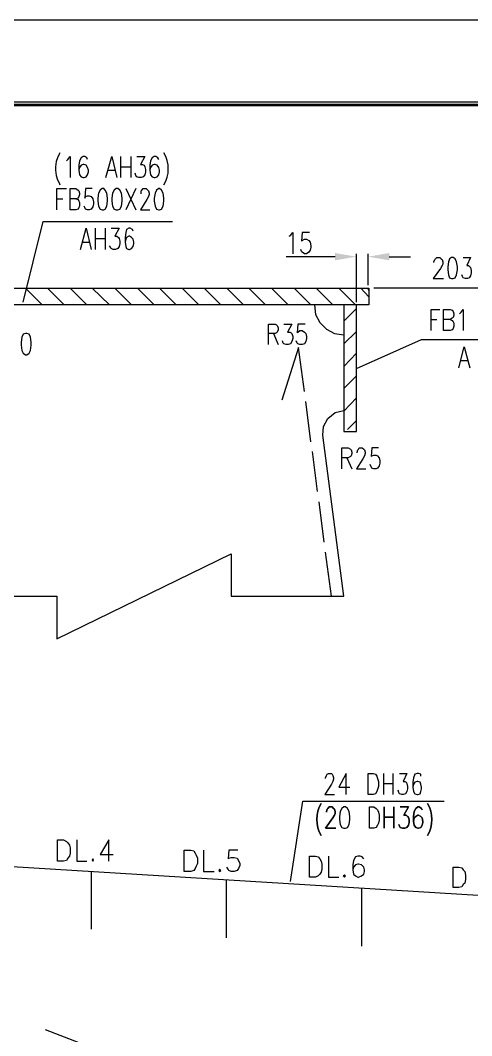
# Model space of a CAD drawing. Header units: millimetres. Extents: x 0.6 to 49, y 0.3 to 23.1.
# Drawn here: x 26.453 to 28.508, y 18.475 to 23.1 of the extents above; entities that cross this region are included whole.
import ezdxf

# ---------------------------------------------------------------- set-up
doc = ezdxf.new("R2010")
doc.units = ezdxf.units.MM
doc.layers.add('PDF_Geometry', color=7, linetype='Continuous')
doc.layers.add('PDF_Solid Fills', color=7, linetype='Continuous')

msp = doc.modelspace()

# ---------------------------------------------------------------- linework, layer by layer
at = {"layer": 'PDF_Geometry', "lineweight": 25}
for points in [[(0.6028, 23.1), (0.6028, 0.28), (49.0494, 0.28), (49.0494, 23.1)], [(1.5528, 22.7267), (1.5528, 0.6533), (48.6761, 0.6533), (48.6761, 22.7267)], [(26.8261, 22.3333), (26.8161, 22.3267), (26.8094, 22.3133), (26.8061, 22.29), (26.8061, 22.2767), (26.8094, 22.2533), (26.8161, 22.24), (26.8261, 22.2367), (26.8328, 22.2367), (26.8394, 22.24), (26.8461, 22.2533), (26.8494, 22.2767), (26.8494, 22.29), (26.8461, 22.3133), (26.8394, 22.3267), (26.8328, 22.3333)], [(26.8894, 22.3333), (26.8794, 22.3267), (26.8728, 22.3133), (26.8694, 22.29), (26.8694, 22.2767), (26.8728, 22.2533), (26.8794, 22.24), (26.8894, 22.2367), (26.8961, 22.2367), (26.9061, 22.24), (26.9128, 22.2533), (26.9161, 22.2767), (26.9161, 22.29), (26.9128, 22.3133), (26.9061, 22.3267), (26.8961, 22.3333)], [(27.0828, 22.3333), (27.0728, 22.3267), (27.0661, 22.3133), (27.0628, 22.29), (27.0628, 22.2767), (27.0661, 22.2533), (27.0728, 22.24), (27.0828, 22.2367), (27.0861, 22.2367), (27.0961, 22.24), (27.1028, 22.2533), (27.1061, 22.2767), (27.1061, 22.29), (27.1028, 22.3133), (27.0961, 22.3267), (27.0861, 22.3333)], [(28.4161, 22.02), (28.4061, 22.0133), (28.4028, 22), (28.3994, 21.9767), (28.3994, 21.9633), (28.4028, 21.94), (28.4061, 21.9267), (28.4161, 21.9233), (28.4228, 21.9233), (28.4328, 21.9267), (28.4394, 21.94), (28.4428, 21.9633), (28.4428, 21.9767), (28.4394, 22), (28.4328, 22.0133), (28.4228, 22.02)], [(26.4761, 21.6733), (26.4661, 21.67), (26.4594, 21.6567), (26.4561, 21.6333), (26.4561, 21.62), (26.4594, 21.5967), (26.4661, 21.5833), (26.4761, 21.5767), (26.4828, 21.5767), (26.4928, 21.5833), (26.4994, 21.5967), (26.5028, 21.62), (26.5028, 21.6333), (26.4994, 21.6567), (26.4928, 21.67), (26.4828, 21.6733)], [(28.0361, 19.5733), (28.0361, 19.67), (28.0594, 19.67), (28.0694, 19.6667), (28.0761, 19.6567), (28.0794, 19.6467), (28.0828, 19.6333), (28.0828, 19.61), (28.0794, 19.5967), (28.0761, 19.5867), (28.0694, 19.5767), (28.0594, 19.5733)], [(27.8894, 19.42), (27.8428, 19.42), (27.8761, 19.4667), (27.8828, 19.48), (27.8861, 19.4867), (27.8861, 19.4967), (27.8828, 19.5067), (27.8794, 19.51), (27.8728, 19.5167), (27.8594, 19.5167), (27.8528, 19.51), (27.8494, 19.5067), (27.8461, 19.4967), (27.8461, 19.4933), (27.8461, 19.4967), (27.8494, 19.5067), (27.8528, 19.51), (27.8594, 19.5167), (27.8728, 19.5167), (27.8794, 19.51), (27.8828, 19.5067), (27.8861, 19.4967), (27.8861, 19.4867), (27.8828, 19.48), (27.8761, 19.4667), (27.8428, 19.42)], [(27.9261, 19.5167), (27.9161, 19.51), (27.9094, 19.4967), (27.9061, 19.4733), (27.9061, 19.46), (27.9094, 19.4367), (27.9161, 19.4233), (27.9261, 19.42), (27.9328, 19.42), (27.9428, 19.4233), (27.9494, 19.4367), (27.9528, 19.46), (27.9528, 19.4733), (27.9494, 19.4967), (27.9428, 19.51), (27.9328, 19.5167)], [(27.9261, 19.5167), (27.9161, 19.51), (27.9094, 19.4967), (27.9061, 19.4733), (27.9061, 19.46), (27.9094, 19.4367), (27.9161, 19.4233), (27.9261, 19.42), (27.9328, 19.42), (27.9428, 19.4233), (27.9494, 19.4367), (27.9528, 19.46), (27.9528, 19.4733), (27.9494, 19.4967), (27.9428, 19.51), (27.9328, 19.5167)], [(28.0428, 19.42), (28.0428, 19.5167), (28.0628, 19.5167), (28.0728, 19.51), (28.0794, 19.5033), (28.0828, 19.4933), (28.0861, 19.48), (28.0861, 19.4567), (28.0828, 19.4433), (28.0794, 19.4333), (28.0728, 19.4233), (28.0628, 19.42)], [(28.0428, 19.42), (28.0428, 19.5167), (28.0628, 19.5167), (28.0728, 19.51), (28.0794, 19.5033), (28.0828, 19.4933), (28.0861, 19.48), (28.0861, 19.4567), (28.0828, 19.4433), (28.0794, 19.4333), (28.0728, 19.4233), (28.0628, 19.42)], [(28.1094, 19.42), (28.1094, 19.5167)], [(28.1528, 19.42), (28.1528, 19.5167)], [(28.1761, 19.4367), (28.1794, 19.43), (28.1828, 19.4233), (28.1928, 19.42), (28.2028, 19.42), (28.2128, 19.4233), (28.2194, 19.4333), (28.2228, 19.4467), (28.2228, 19.4567), (28.2194, 19.47), (28.2161, 19.4733), (28.2094, 19.48), (28.1994, 19.48), (28.2194, 19.5167), (28.1828, 19.5167), (28.2194, 19.5167), (28.1994, 19.48), (28.2094, 19.48), (28.2161, 19.4733), (28.2194, 19.47), (28.2228, 19.4567), (28.2228, 19.4467), (28.2194, 19.4333), (28.2128, 19.4233), (28.2028, 19.42), (28.1928, 19.42), (28.1828, 19.4233), (28.1794, 19.43)], [(28.2428, 19.45), (28.2461, 19.4667), (28.2528, 19.4733), (28.2628, 19.48), (28.2661, 19.48), (28.2761, 19.4733), (28.2828, 19.4667), (28.2861, 19.45), (28.2861, 19.4467), (28.2828, 19.4333), (28.2761, 19.4233), (28.2661, 19.42), (28.2628, 19.42), (28.2528, 19.4233), (28.2461, 19.4333), (28.2428, 19.45), (28.2428, 19.4733), (28.2461, 19.4967), (28.2528, 19.51), (28.2628, 19.5167), (28.2694, 19.5167), (28.2794, 19.51), (28.2828, 19.5033), (28.2794, 19.51), (28.2694, 19.5167), (28.2628, 19.5167), (28.2528, 19.51), (28.2461, 19.4967), (28.2428, 19.4733), (28.2428, 19.45), (28.2461, 19.4333), (28.2528, 19.4233), (28.2628, 19.42), (28.2661, 19.42), (28.2761, 19.4233), (28.2828, 19.4333), (28.2861, 19.4467), (28.2861, 19.45), (28.2828, 19.4667), (28.2761, 19.4733), (28.2661, 19.48), (28.2628, 19.48), (28.2528, 19.4733), (28.2461, 19.4667)], [(28.1528, 19.47), (28.1094, 19.47)], [(26.6228, 19.27), (26.6228, 19.3667), (26.6494, 19.3667), (26.6628, 19.36), (26.6694, 19.3533), (26.6761, 19.3433), (26.6794, 19.33), (26.6794, 19.3067), (26.6761, 19.2933), (26.6694, 19.2833), (26.6628, 19.2733), (26.6494, 19.27)], [(27.1994, 19.2233), (27.1994, 19.32), (27.2294, 19.32), (27.2428, 19.3167), (27.2494, 19.3067), (27.2528, 19.2967), (27.2594, 19.2833), (27.2594, 19.26), (27.2528, 19.2467), (27.2494, 19.2367), (27.2428, 19.2267), (27.2294, 19.2233)], [(27.7694, 19.1967), (27.7694, 19.2933), (27.7961, 19.2933), (27.8094, 19.29), (27.8161, 19.28), (27.8228, 19.27), (27.8261, 19.2567), (27.8261, 19.2333), (27.8228, 19.22), (27.8161, 19.21), (27.8094, 19.2033), (27.7961, 19.1967)], [(26.7828, 19.28), (26.7794, 19.2733), (26.7828, 19.27), (26.7861, 19.2733)], [(28.4228, 19.15), (28.4228, 19.2433), (28.4494, 19.2433), (28.4628, 19.24), (28.4694, 19.23), (28.4761, 19.2233), (28.4794, 19.2067), (28.4794, 19.1867), (28.4761, 19.17), (28.4694, 19.1633), (28.4628, 19.1533), (28.4494, 19.15)], [(27.3594, 19.2333), (27.3561, 19.2267), (27.3594, 19.2233), (27.3661, 19.2267)], [(27.9294, 19.2067), (27.9228, 19.2033), (27.9294, 19.1967), (27.9328, 19.2033)]]:
    msp.add_lwpolyline(points, close=True, dxfattribs=at)
for points in [[(48.6661, 0.6633), (48.6661, 22.7167), (1.5628, 22.7167), (1.5628, 0.6633), (48.6761, 0.6633)], [(48.6594, 0.67), (48.6594, 22.71), (1.5694, 22.71), (1.5694, 0.67), (48.6761, 0.67)], [(26.6328, 22.4967), (26.6294, 22.49), (26.6228, 22.4733), (26.6161, 22.4567), (26.6128, 22.4333), (26.6128, 22.4167), (26.6161, 22.3933), (26.6228, 22.3733), (26.6294, 22.36), (26.6328, 22.35)], [(26.6628, 22.46), (26.6694, 22.4667), (26.6794, 22.48), (26.6794, 22.3833)], [(26.7594, 22.4667), (26.7561, 22.4733), (26.7461, 22.48), (26.7394, 22.48), (26.7294, 22.4733), (26.7228, 22.46), (26.7194, 22.44), (26.7194, 22.4167), (26.7228, 22.3967), (26.7294, 22.3867), (26.7394, 22.3833), (26.7428, 22.3833), (26.7528, 22.3867), (26.7594, 22.3967), (26.7628, 22.41), (26.7628, 22.4167), (26.7594, 22.43), (26.7528, 22.44), (26.7428, 22.4433), (26.7394, 22.4433), (26.7294, 22.44), (26.7228, 22.43), (26.7194, 22.4167)], [(26.8428, 22.3833), (26.8694, 22.48), (26.8928, 22.3833)], [(26.9094, 22.48), (26.9094, 22.3833)], [(26.9561, 22.48), (26.9561, 22.3833)], [(26.9828, 22.48), (27.0194, 22.48), (26.9994, 22.4433), (27.0094, 22.4433), (27.0161, 22.44), (27.0194, 22.4333), (27.0228, 22.42), (27.0228, 22.41), (27.0194, 22.3967), (27.0128, 22.3867), (27.0028, 22.3833), (26.9928, 22.3833), (26.9828, 22.3867), (26.9794, 22.3933), (26.9761, 22.4033)], [(27.0828, 22.4667), (27.0794, 22.4733), (27.0694, 22.48), (27.0628, 22.48), (27.0528, 22.4733), (27.0461, 22.46), (27.0428, 22.44), (27.0428, 22.4167), (27.0461, 22.3967), (27.0528, 22.3867), (27.0628, 22.3833), (27.0661, 22.3833), (27.0761, 22.3867), (27.0828, 22.3967), (27.0861, 22.41), (27.0861, 22.4167), (27.0828, 22.43), (27.0761, 22.44), (27.0661, 22.4433), (27.0628, 22.4433), (27.0528, 22.44), (27.0461, 22.43), (27.0428, 22.4167)], [(26.9094, 22.4333), (26.9561, 22.4333)], [(26.8528, 22.4167), (26.8828, 22.4167)], [(26.6194, 22.2367), (26.6194, 22.3333), (26.6628, 22.3333)], [(26.7061, 22.2867), (26.7161, 22.2833), (26.7194, 22.2767), (26.7228, 22.27), (26.7228, 22.2533), (26.7194, 22.2467), (26.7161, 22.24), (26.7061, 22.2367), (26.6794, 22.2367), (26.6794, 22.3333), (26.7061, 22.3333), (26.7161, 22.3267), (26.7194, 22.3233), (26.7228, 22.3133), (26.7228, 22.3067), (26.7194, 22.2967), (26.7161, 22.29), (26.7061, 22.2867), (26.6794, 22.2867)], [(26.7794, 22.3333), (26.7494, 22.3333), (26.7461, 22.29), (26.7494, 22.2967), (26.7594, 22.3), (26.7661, 22.3), (26.7761, 22.2967), (26.7828, 22.2867), (26.7861, 22.2733), (26.7861, 22.2633), (26.7828, 22.25), (26.7761, 22.24), (26.7661, 22.2367), (26.7594, 22.2367), (26.7494, 22.24), (26.7461, 22.2467), (26.7428, 22.2533)], [(26.9328, 22.3333), (26.9794, 22.2367)], [(26.9794, 22.3333), (26.9328, 22.2367)], [(27.0028, 22.31), (27.0028, 22.3233), (27.0061, 22.3267), (27.0128, 22.3333), (27.0261, 22.3333), (27.0328, 22.3267), (27.0361, 22.3233), (27.0394, 22.3133), (27.0394, 22.3067), (27.0361, 22.2967), (27.0294, 22.2833), (26.9994, 22.2367), (27.0428, 22.2367)], [(26.6194, 22.2867), (26.6461, 22.2867)], [(26.4661, 21.8167), (26.5561, 22.1833), (27.1461, 22.1833)], [(26.7261, 22.0567), (26.7528, 22.1533), (26.7761, 22.0567)], [(26.7928, 22.1533), (26.7928, 22.0567)], [(26.8394, 22.1533), (26.8394, 22.0567)], [(26.8661, 22.1533), (26.9028, 22.1533), (26.8828, 22.1167), (26.8928, 22.1167), (26.8994, 22.11), (26.9028, 22.1067), (26.9061, 22.0933), (26.9061, 22.0833), (26.9028, 22.07), (26.8961, 22.06), (26.8861, 22.0567), (26.8761, 22.0567), (26.8661, 22.06), (26.8628, 22.0667), (26.8594, 22.0733)], [(26.9661, 22.14), (26.9628, 22.1467), (26.9528, 22.1533), (26.9461, 22.1533), (26.9361, 22.1467), (26.9328, 22.1333), (26.9294, 22.11), (26.9294, 22.09), (26.9328, 22.07), (26.9361, 22.06), (26.9461, 22.0567), (26.9494, 22.0567), (26.9594, 22.06), (26.9661, 22.07), (26.9694, 22.0833), (26.9694, 22.09), (26.9661, 22.1033), (26.9594, 22.11), (26.9494, 22.1167), (26.9461, 22.1167), (26.9361, 22.11), (26.9328, 22.1033), (26.9294, 22.09)], [(27.6761, 22.1167), (27.6828, 22.12), (27.6928, 22.1333), (27.6928, 22.0367)], [(27.7694, 22.1333), (27.7361, 22.1333), (27.7328, 22.0933), (27.7361, 22.0967), (27.7461, 22.1033), (27.7561, 22.1033), (27.7661, 22.0967), (27.7728, 22.09), (27.7761, 22.0733), (27.7761, 22.0667), (27.7728, 22.0533), (27.7661, 22.0433), (27.7561, 22.0367), (27.7461, 22.0367), (27.7361, 22.0433), (27.7328, 22.0467), (27.7294, 22.0567)], [(26.7361, 22.09), (26.7694, 22.09)], [(26.7928, 22.1067), (26.8394, 22.1067)], [(27.8861, 22.0233), (27.6628, 22.0233)], [(27.9828, 21.8167), (27.9828, 22.0367)], [(28.0361, 21.8933), (28.0361, 22.0367)], [(28.1328, 22.0233), (28.2294, 22.0233)], [(28.3361, 21.9967), (28.3361, 22), (28.3394, 22.01), (28.3428, 22.0133), (28.3494, 22.02), (28.3628, 22.02), (28.3694, 22.0133), (28.3728, 22.01), (28.3761, 22), (28.3761, 21.99), (28.3728, 21.9833), (28.3661, 21.97), (28.3328, 21.9233), (28.3794, 21.9233)], [(28.4694, 22.02), (28.5028, 22.02), (28.4861, 21.9833), (28.4928, 21.9833), (28.4994, 21.9767), (28.5028, 21.9733), (28.5061, 21.96), (28.5061, 21.95), (28.5028, 21.9367), (28.4961, 21.9267), (28.4894, 21.9233), (28.4794, 21.9233), (28.4694, 21.9267), (28.4661, 21.9333), (28.4628, 21.94)], [(26.1194, 20.4767), (26.1194, 21.9367), (26.0728, 21.9367), (26.0728, 20.4767), (26.6194, 20.4767), (26.6194, 20.2833), (27.4128, 20.67), (27.4128, 20.4767), (27.9261, 20.4767), (27.8294, 21.21), (27.8328, 21.25), (27.8528, 21.2867), (27.8861, 21.3133), (27.9261, 21.3233)], [(26.1194, 21.88), (28.0394, 21.88), (28.0394, 21.8033), (26.1194, 21.8033)], [(26.5528, 21.8033), (26.4761, 21.88)], [(26.6528, 21.8033), (26.5761, 21.88)], [(26.7561, 21.8033), (26.6794, 21.88)], [(26.8594, 21.8033), (26.7794, 21.88)], [(26.9594, 21.8033), (26.8828, 21.88)], [(27.0628, 21.8033), (26.9861, 21.88)], [(27.1628, 21.8033), (27.0861, 21.88)], [(27.2661, 21.8033), (27.1894, 21.88)], [(27.3661, 21.8033), (27.2894, 21.88)], [(27.4694, 21.8033), (27.3928, 21.88)], [(27.5694, 21.8033), (27.4928, 21.88)], [(27.6728, 21.8033), (27.5961, 21.88)], [(27.7761, 21.8033), (27.6994, 21.88)], [(27.8761, 21.8033), (27.7994, 21.88)], [(27.9794, 21.8033), (27.9028, 21.88)], [(28.0394, 21.84), (28.0028, 21.88)], [(28.0394, 21.87), (28.0361, 21.88)], [(29.0061, 21.88), (28.0628, 21.88)], [(27.7928, 21.8033), (27.7961, 21.76), (27.8161, 21.7233), (27.8461, 21.6933), (27.8828, 21.6733), (27.9261, 21.6667)], [(27.9261, 21.8033), (27.9261, 21.2267), (27.9828, 21.2267), (27.9828, 21.8033)], [(27.9261, 21.73), (27.9828, 21.7867)], [(28.3228, 21.6867), (28.3228, 21.7833), (28.3628, 21.7833)], [(28.4094, 21.7367), (28.4194, 21.7333), (28.4228, 21.7267), (28.4261, 21.72), (28.4261, 21.7067), (28.4228, 21.6967), (28.4194, 21.69), (28.4094, 21.6867), (28.3794, 21.6867), (28.3794, 21.7833), (28.4094, 21.7833), (28.4194, 21.78), (28.4228, 21.7733), (28.4261, 21.7633), (28.4261, 21.7567), (28.4228, 21.7467), (28.4194, 21.7433), (28.4094, 21.7367), (28.3794, 21.7367)], [(28.4528, 21.7633), (28.4594, 21.77), (28.4694, 21.7833), (28.4694, 21.6867)], [(27.5828, 21.6233), (27.5828, 21.7167), (27.6128, 21.7167), (27.6194, 21.7133), (27.6228, 21.71), (27.6261, 21.7), (27.6261, 21.69), (27.6228, 21.68), (27.6194, 21.6767), (27.6128, 21.6733), (27.5828, 21.6733)], [(27.6528, 21.7167), (27.6894, 21.7167), (27.6694, 21.68), (27.6794, 21.68), (27.6861, 21.6767), (27.6894, 21.6733), (27.6928, 21.66), (27.6928, 21.65), (27.6894, 21.6367), (27.6828, 21.6267), (27.6728, 21.6233), (27.6628, 21.6233), (27.6528, 21.6267), (27.6494, 21.63), (27.6461, 21.64)], [(27.7494, 21.7167), (27.7161, 21.7167), (27.7128, 21.6767), (27.7161, 21.68), (27.7261, 21.6867), (27.7361, 21.6867), (27.7461, 21.68), (27.7528, 21.6733), (27.7561, 21.66), (27.7561, 21.65), (27.7528, 21.6367), (27.7461, 21.6267), (27.7361, 21.6233), (27.7261, 21.6233), (27.7161, 21.6267), (27.7128, 21.63), (27.7094, 21.64)], [(28.3228, 21.7367), (28.3494, 21.7367)], [(27.6061, 21.6733), (27.6261, 21.6233)], [(27.9261, 21.6267), (27.9828, 21.6833)], [(27.9828, 21.5133), (28.2794, 21.6467), (28.8694, 21.6467)], [(27.7461, 21.41), (27.7194, 21.61), (27.6428, 21.37)], [(28.4494, 21.5167), (28.4728, 21.6133), (28.4994, 21.5167)], [(27.9261, 21.5233), (27.9828, 21.5833)], [(28.4594, 21.55), (28.4894, 21.55)], [(27.9261, 21.4233), (27.9828, 21.48)], [(27.9261, 21.32), (27.9828, 21.38)], [(27.7761, 21.18), (27.7528, 21.3633)], [(27.9428, 21.2367), (27.9828, 21.2767)], [(27.8061, 20.9533), (27.7828, 21.1367)], [(27.9161, 21.0567), (27.9161, 21.1533), (27.9461, 21.1533), (27.9561, 21.1467), (27.9594, 21.1433), (27.9628, 21.1333), (27.9628, 21.1267), (27.9594, 21.1167), (27.9561, 21.1133), (27.9461, 21.1067), (27.9161, 21.1067)], [(27.9861, 21.13), (27.9861, 21.1333), (27.9894, 21.1433), (27.9928, 21.1467), (27.9961, 21.1533), (28.0094, 21.1533), (28.0161, 21.1467), (28.0194, 21.1433), (28.0228, 21.1333), (28.0228, 21.1267), (28.0194, 21.1167), (28.0128, 21.1033), (27.9828, 21.0567), (28.0261, 21.0567)], [(28.0828, 21.1533), (28.0528, 21.1533), (28.0494, 21.1133), (28.0528, 21.1167), (28.0628, 21.12), (28.0728, 21.12), (28.0794, 21.1167), (28.0861, 21.1067), (28.0894, 21.0933), (28.0894, 21.0833), (28.0861, 21.07), (28.0794, 21.06), (28.0728, 21.0567), (28.0628, 21.0567), (28.0528, 21.06), (28.0494, 21.0667), (28.0461, 21.0767)], [(27.9394, 21.1067), (27.9628, 21.0567)], [(27.8361, 20.7233), (27.8128, 20.9067)], [(27.8694, 20.4767), (27.8428, 20.6767)], [(27.8428, 19.6467), (27.8428, 19.65), (27.8461, 19.66), (27.8494, 19.6667), (27.8561, 19.67), (27.8694, 19.67), (27.8728, 19.6667), (27.8761, 19.66), (27.8794, 19.65), (27.8794, 19.6433), (27.8761, 19.6333), (27.8694, 19.62), (27.8394, 19.5733), (27.8828, 19.5733)], [(27.9361, 19.5733), (27.9361, 19.67), (27.9028, 19.6067), (27.9528, 19.6067)], [(28.1061, 19.67), (28.1061, 19.5733)], [(28.1494, 19.67), (28.1494, 19.5733)], [(28.1794, 19.67), (28.2128, 19.67), (28.1961, 19.6333), (28.2028, 19.6333), (28.2094, 19.63), (28.2128, 19.6233), (28.2161, 19.61), (28.2161, 19.6), (28.2128, 19.5867), (28.2061, 19.5767), (28.1961, 19.5733), (28.1894, 19.5733), (28.1794, 19.5767), (28.1761, 19.5833), (28.1728, 19.5933)], [(28.2761, 19.6567), (28.2761, 19.6667), (28.2661, 19.67), (28.2594, 19.67), (28.2494, 19.6667), (28.2428, 19.65), (28.2394, 19.63), (28.2394, 19.6067), (28.2428, 19.5867), (28.2494, 19.5767), (28.2594, 19.5733), (28.2628, 19.5733), (28.2728, 19.5767), (28.2761, 19.5867), (28.2794, 19.6), (28.2794, 19.6067), (28.2761, 19.62), (28.2728, 19.63), (28.2628, 19.6333), (28.2594, 19.6333), (28.2494, 19.63), (28.2428, 19.62), (28.2394, 19.6067)], [(28.1061, 19.6233), (28.1494, 19.6233)], [(27.6828, 19.1767), (27.7394, 19.5433), (28.3828, 19.5433)], [(24.2928, 19.3767), (29.6961, 19.0433), (29.2161, 18.5033)], [(26.7094, 19.3667), (26.7094, 19.27), (26.7561, 19.27)], [(26.8561, 19.27), (26.8561, 19.3667), (26.8161, 19.3), (26.8761, 19.3)], [(27.2861, 19.32), (27.2861, 19.2233), (27.3361, 19.2233)], [(27.4428, 19.32), (27.4028, 19.32), (27.3994, 19.28), (27.4028, 19.2833), (27.4128, 19.2867), (27.4261, 19.2867), (27.4394, 19.2833), (27.4461, 19.2733), (27.4528, 19.26), (27.4528, 19.25), (27.4461, 19.2367), (27.4394, 19.2267), (27.4261, 19.2233), (27.4128, 19.2233), (27.4028, 19.2267), (27.3994, 19.2333), (27.3928, 19.2433)], [(27.8561, 19.2933), (27.8561, 19.1967), (27.9028, 19.1967)], [(28.0161, 19.28), (28.0094, 19.29), (27.9994, 19.2933), (27.9894, 19.2933), (27.9794, 19.29), (27.9694, 19.2733), (27.9661, 19.2533), (27.9661, 19.23), (27.9694, 19.21), (27.9794, 19.2033), (27.9894, 19.1967), (27.9928, 19.1967), (28.0061, 19.2033), (28.0161, 19.21), (28.0194, 19.2233), (28.0194, 19.23), (28.0161, 19.2433), (28.0061, 19.2533), (27.9928, 19.2567), (27.9894, 19.2567), (27.9794, 19.2533), (27.9694, 19.2433), (27.9661, 19.23)], [(26.7761, 19.2233), (26.7761, 18.96)], [(27.3894, 19.1833), (27.3894, 18.92)], [(28.0061, 19.1467), (28.0061, 18.8833)], [(26.5661, 18.5033), (27.5994, 18.1033)]]:
    msp.add_lwpolyline(points, dxfattribs=at)
for points in [[(27.8228, 19.5333, 0.277525), (27.8228, 19.3867, -0.277525)], [(28.3061, 19.3867, 0.277525), (28.3061, 19.5333, -0.277525)]]:
    msp.add_lwpolyline(points, format="xyb", close=True, dxfattribs=at)
msp.add_arc((26.9842, 22.4233), 0.1423, 328.9787, 31.0213, dxfattribs=at)
at = {"layer": 'PDF_Solid Fills', "lineweight": 25, "transparency": 33554559}
for points in [[(27.8861, 22.04), (27.8861, 22.0067), (27.9828, 22.0233)], [(28.1328, 22.04), (28.1328, 22.0067), (28.0361, 22.0233)]]:
    msp.add_solid(points, dxfattribs=at)

doc.saveas('drawing.dxf')
